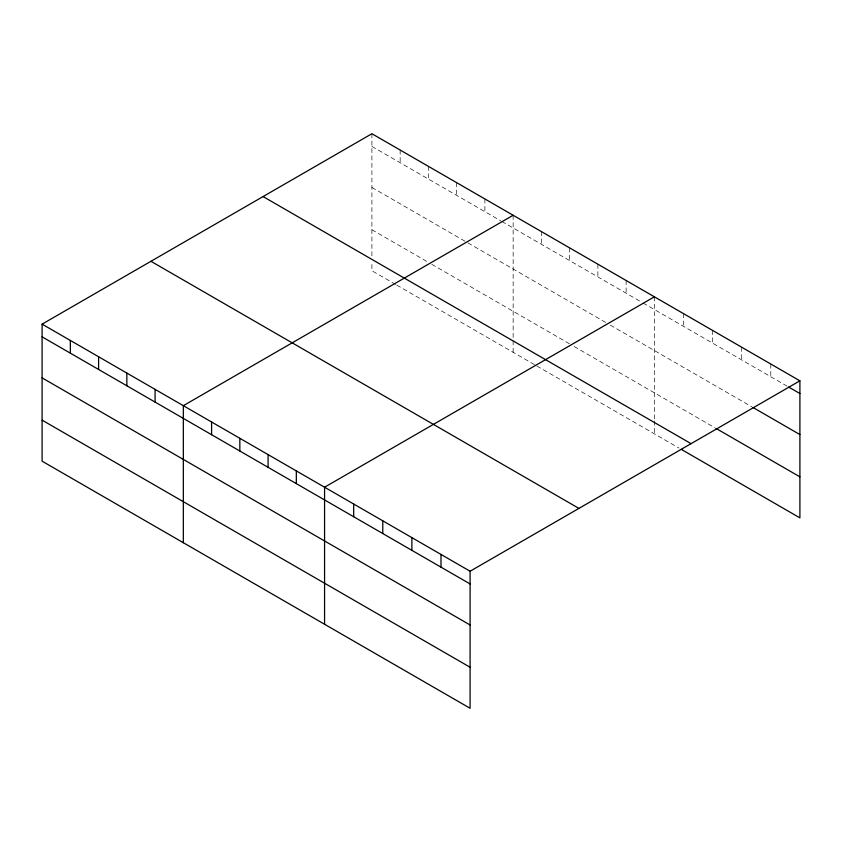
<?xml version="1.0" encoding="UTF-8"?>
<svg xmlns="http://www.w3.org/2000/svg" width="842" height="842" viewBox="0 0 842 842"><rect width="100%" height="100%" fill="white"/><g stroke="black" fill="none" stroke-linecap="round" stroke-linejoin="round"><path stroke-width="0.63" stroke-dasharray="4.21 3.16" d="M371.911 133.731L371.911 256.663M371.911 146.434L500.716 220.804M501.843 221.457L641.951 302.341M643.088 302.994L787.586 386.425M371.911 187.461L466.815 242.264M467.952 242.917L605.798 322.497M610.313 325.107L751.769 406.77M371.911 229.74L428.399 262.357M431.788 264.304L569.645 343.894M574.16 346.504L714.826 427.715M395.635 284.459L371.911 270.766L371.911 261.788M396.761 285.112L535.744 365.354M536.87 366.007L679.01 448.07M770.798 364.018L770.798 376.732M741.697 347.22L741.697 359.934M712.585 330.411L712.585 343.126M683.483 313.613L683.483 326.328M654.381 296.816L654.381 419.748M654.381 421.032L654.381 433.851M626.132 280.502L626.132 293.216M597.883 264.199L597.883 276.902M569.645 247.885L569.645 260.599M541.395 231.582L541.395 244.285M513.146 215.268L513.146 339.484M513.146 340.768L513.146 352.303M484.897 198.965L484.897 211.668M456.648 182.651L456.648 195.365M428.399 166.348L428.399 179.051M400.16 150.034L400.16 162.748"/><path stroke-width="1.26" d="M42.1 324.138L470.089 571.234L470.089 708.269L42.1 461.174L42.1 324.138L371.911 133.731L799.9 380.826L799.9 517.862L681.252 449.354M513.146 215.268L183.335 405.686L183.335 542.722M654.381 296.816L324.57 487.223L324.57 624.259M470.089 571.234L799.9 380.826M788.701 387.067L799.9 393.53M752.885 407.423L799.9 434.567M715.953 428.368L799.9 476.835M263.072 196.565L691.061 443.66M150.939 261.304L578.928 508.4M42.1 336.853L470.089 583.948M42.1 377.879L470.089 624.974M42.1 420.147L470.089 667.243M440.987 554.436L440.987 567.15M411.885 537.628L411.885 550.342M382.784 520.83L382.784 533.544M353.682 504.021L353.682 516.735M296.331 470.92L296.331 483.624M268.082 454.606L268.082 467.321M239.833 438.303L239.833 451.007M211.584 421.989L211.584 434.704M155.086 389.372L155.086 402.087M126.847 373.069L126.847 385.773M98.598 356.755L98.598 369.47M70.349 340.452L70.349 353.156"/></g></svg>
